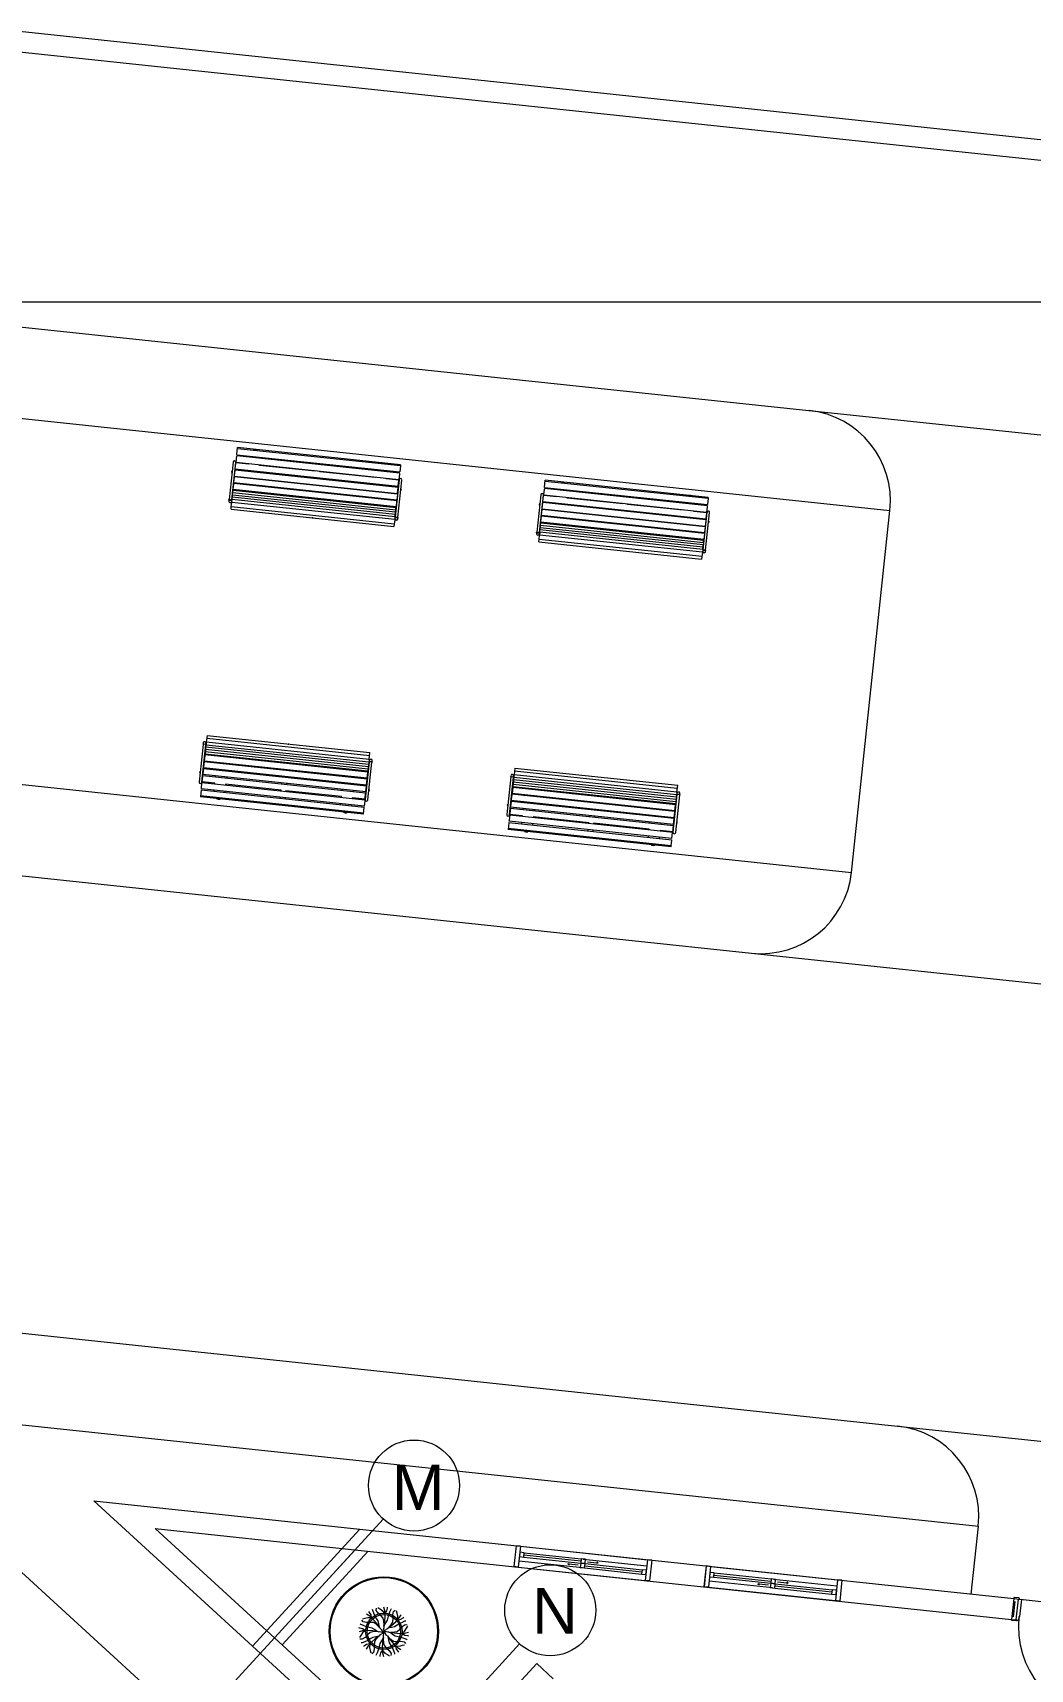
# Model space of a CAD drawing. Header units: metres. Extents: x 750 to 3116, y -341 to 1465.
# Drawn here: x 1654.55 to 1665.51, y 0.84 to 18.82 of the extents above; entities that cross this region are included whole.
import ezdxf

# ---------------------------------------------------------------- set-up
doc = ezdxf.new("R2010")
doc.units = ezdxf.units.M
doc.linetypes.add('HIDDEN', pattern=[0.375, 0.25, -0.125])
for name, color, linetype, lineweight in [('Centre Line', 7, 'Continuous', 13), ('Cycle road', 254, 'Continuous', 20), ('Door', 253, 'Continuous', 5), ('Footpath', 32, 'Continuous', 18), ('Furniture', 44, 'Continuous', 5), ('Glass', 254, 'Continuous', 0), ('grid', 252, 'Continuous', 5), ('Hidden line', 251, 'Continuous', 5), ('Levels', 252, 'Continuous', 5), ('street fur', 33, 'Continuous', 15), ('Wall ext', 20, 'Continuous', 18), ('WINDOW', 33, 'Continuous', 5)]:
    doc.layers.add(name, color=color, linetype=linetype, lineweight=lineweight)
doc.layers.add('Text', color=7, linetype='Continuous')
doc.styles.get("Standard").update_dxf_attribs({"font": 'arial.ttf'})

# ---------------------------------------------------------------- blocks, each defined once
blk = doc.blocks.new('office desk')
at = {"layer": 'Furniture'}
blk.add_line((11493550.936, 4446003.806), (11493551.181, 4446003.802), dxfattribs=at)
blk.add_lwpolyline([(11493550.936, 4446003.806), (11493550.931, 4446003.069), (11493553.981, 4446003.058)], dxfattribs=at)
blk = doc.blocks.new('Office Door')
at = {"layer": 'Door'}
for p, q in [((11493553.249, 4446004.256), (11493553.019, 4446004.256)), ((11493553.019, 4446004.256), (11493553.019, 4446004.227)), ((11493553.06, 4446004.227), (11493553.019, 4446004.227)), ((11493553.048, 4446004.285), (11493553.22, 4446004.285)), ((11493553.06, 4446004.227), (11493553.06, 4446004.216)), ((11493553.249, 4446004.256), (11493553.249, 4446004.216)), ((11493553.06, 4446004.216), (11493553.249, 4446004.216)), ((11493552.021, 4446003.174), (11493552.018, 4446003.191)), ((11493552.018, 4446003.191), (11493552.029, 4446003.191)), ((11493552.997, 4446003.174), (11493552.021, 4446003.174)), ((11493552.029, 4446003.191), (11493552.029, 4446003.224)), ((11493552.029, 4446003.224), (11493552.989, 4446003.224)), ((11493552.127, 4446003.224), (11493552.127, 4446003.174)), ((11493552.891, 4446003.224), (11493552.891, 4446003.174)), ((11493552.989, 4446003.224), (11493552.989, 4446003.191)), ((11493552.989, 4446003.191), (11493553, 4446003.191)), ((11493553, 4446003.191), (11493552.997, 4446003.174)), ((11493553.019, 4446003.182), (11493553.001, 4446003.182)), ((11493553.01, 4446003.191), (11493553.01, 4446003.173)), ((11493553.06, 4446003.189), (11493553.019, 4446003.189)), ((11493553.019, 4446003.16), (11493553.019, 4446003.189)), ((11493553.249, 4446003.16), (11493553.019, 4446003.16)), ((11493553.06, 4446003.189), (11493553.06, 4446003.201)), ((11493553.06, 4446003.201), (11493553.249, 4446003.201)), ((11493553.249, 4446003.16), (11493553.249, 4446003.201)), ((11493553.048, 4446003.131), (11493553.22, 4446003.131))]:
    blk.add_line(p, q, dxfattribs=at)
for points in [[(11493553.013, 4446004.305), (11493553.019, 4446004.305), (11493553.019, 4446004.242), (11493553.013, 4446004.242, -0.414214), (11493553.008, 4446004.248), (11493553.008, 4446004.3, -0.414214)], [(11493553.255, 4446004.305), (11493553.249, 4446004.305), (11493553.249, 4446004.242), (11493553.255, 4446004.242, 0.414214), (11493553.261, 4446004.248), (11493553.261, 4446004.3, 0.414214)], [(11493553.013, 4446003.105), (11493553.019, 4446003.105), (11493553.019, 4446003.175), (11493553.013, 4446003.175, 0.414214), (11493553.008, 4446003.169), (11493553.008, 4446003.111, 0.414214)], [(11493553.255, 4446003.105), (11493553.249, 4446003.105), (11493553.249, 4446003.175), (11493553.255, 4446003.175, -0.414214), (11493553.261, 4446003.169), (11493553.261, 4446003.111, -0.414214)]]:
    blk.add_lwpolyline(points, format="xyb", close=True, dxfattribs=at)
for radius in [0.00692, 0.00462]:
    blk.add_circle((11493553.01, 4446003.182), radius, dxfattribs=at)
at = {"layer": 'Door', "linetype": 'HIDDEN', "ltscale": 10}
blk.add_arc((11493553.062, 4446003.183), 1.044, 90.1312, 179.5493, dxfattribs=at)
blk = doc.blocks.new('Planter')
at = {"layer": 'Furniture', "color": 3}
for p, q in [((11493548.143, 4446005.297), (11493548.129, 4446005.315)), ((11493548.163, 4446005.336), (11493548.137, 4446005.329)), ((11493548.182, 4446005.291), (11493548.143, 4446005.297)), ((11493548.195, 4446005.345), (11493548.163, 4446005.336)), ((11493548.214, 4446005.361), (11493548.177, 4446005.382)), ((11493548.234, 4446005.344), (11493548.195, 4446005.345)), ((11493548.211, 4446005.403), (11493548.204, 4446005.412)), ((11493548.228, 4446005.379), (11493548.211, 4446005.403)), ((11493548.257, 4446005.325), (11493548.214, 4446005.361)), ((11493548.236, 4446005.345), (11493548.228, 4446005.379)), ((11493548.246, 4446005.425), (11493548.244, 4446005.436)), ((11493548.258, 4446005.396), (11493548.246, 4446005.425)), ((11493548.295, 4446005.283), (11493548.257, 4446005.325)), ((11493548.274, 4446005.365), (11493548.258, 4446005.396)), ((11493548.29, 4446005.339), (11493548.274, 4446005.365)), ((11493548.284, 4446005.428), (11493548.286, 4446005.451)), ((11493548.306, 4446005.397), (11493548.284, 4446005.428)), ((11493548.308, 4446005.312), (11493548.29, 4446005.339)), ((11493548.324, 4446005.442), (11493548.302, 4446005.455)), ((11493548.336, 4446005.372), (11493548.306, 4446005.397)), ((11493548.317, 4446005.28), (11493548.308, 4446005.312)), ((11493548.354, 4446005.426), (11493548.324, 4446005.442)), ((11493548.363, 4446005.343), (11493548.336, 4446005.372)), ((11493548.381, 4446005.397), (11493548.354, 4446005.426)), ((11493548.37, 4446005.313), (11493548.363, 4446005.343)), ((11493548.378, 4446005.424), (11493548.367, 4446005.465)), ((11493548.374, 4446005.27), (11493548.37, 4446005.313)), ((11493548.372, 4446005.255), (11493548.381, 4446005.311)), ((11493548.383, 4446005.367), (11493548.378, 4446005.424)), ((11493548.381, 4446005.311), (11493548.383, 4446005.367)), ((11493548.383, 4446005.397), (11493548.401, 4446005.426)), ((11493548.394, 4446005.293), (11493548.41, 4446005.322)), ((11493548.401, 4446005.426), (11493548.406, 4446005.455)), ((11493548.406, 4446005.455), (11493548.408, 4446005.467)), ((11493548.41, 4446005.322), (11493548.417, 4446005.354)), ((11493548.417, 4446005.354), (11493548.424, 4446005.383)), ((11493548.424, 4446005.383), (11493548.435, 4446005.417)), ((11493548.435, 4446005.417), (11493548.446, 4446005.446)), ((11493548.446, 4446005.446), (11493548.453, 4446005.455)), ((11493548.455, 4446005.28), (11493548.471, 4446005.305)), ((11493548.461, 4446005.27), (11493548.503, 4446005.309)), ((11493548.469, 4446005.384), (11493548.475, 4446005.422)), ((11493548.472, 4446005.345), (11493548.469, 4446005.384)), ((11493548.471, 4446005.305), (11493548.472, 4446005.345)), ((11493548.475, 4446005.422), (11493548.493, 4446005.436)), ((11493548.503, 4446005.309), (11493548.539, 4446005.352)), ((11493548.514, 4446005.403), (11493548.507, 4446005.428)), ((11493548.523, 4446005.371), (11493548.514, 4446005.403)), ((11493548.522, 4446005.331), (11493548.523, 4446005.371)), ((11493548.523, 4446005.329), (11493548.557, 4446005.337)), ((11493548.539, 4446005.352), (11493548.56, 4446005.388)), ((11493548.543, 4446005.291), (11493548.575, 4446005.307)), ((11493548.557, 4446005.337), (11493548.581, 4446005.355)), ((11493548.575, 4446005.307), (11493548.603, 4446005.32)), ((11493548.581, 4446005.355), (11493548.59, 4446005.361)), ((11493548.603, 4446005.32), (11493548.614, 4446005.321)), ((11493548.11, 4446005.227), (11493548.099, 4446005.23)), ((11493548.141, 4446005.2), (11493548.101, 4446005.189)), ((11493548.119, 4446005.268), (11493548.11, 4446005.275)), ((11493548.139, 4446005.223), (11493548.11, 4446005.227)), ((11493548.123, 4446005.146), (11493548.11, 4446005.124)), ((11493548.148, 4446005.257), (11493548.119, 4446005.268)), ((11493548.139, 4446005.176), (11493548.123, 4446005.146)), ((11493548.169, 4446005.128), (11493548.137, 4446005.106)), ((11493548.169, 4446005.205), (11493548.139, 4446005.223)), ((11493548.169, 4446005.203), (11493548.139, 4446005.176)), ((11493548.198, 4446005.205), (11493548.141, 4446005.2)), ((11493548.182, 4446005.246), (11493548.148, 4446005.257)), ((11493548.194, 4446005.158), (11493548.169, 4446005.128)), ((11493548.22, 4446005.294), (11493548.182, 4446005.291)), ((11493548.212, 4446005.239), (11493548.182, 4446005.246)), ((11493548.223, 4446005.185), (11493548.194, 4446005.158)), ((11493548.254, 4446005.203), (11493548.198, 4446005.205)), ((11493548.243, 4446005.232), (11493548.212, 4446005.239)), ((11493548.26, 4446005.293), (11493548.22, 4446005.294)), ((11493548.252, 4446005.191), (11493548.223, 4446005.185)), ((11493548.254, 4446005.13), (11493548.226, 4446005.112)), ((11493548.282, 4446005.117), (11493548.241, 4446005.079)), ((11493548.272, 4446005.216), (11493548.243, 4446005.232)), ((11493548.295, 4446005.196), (11493548.252, 4446005.191)), ((11493548.311, 4446005.194), (11493548.254, 4446005.203)), ((11493548.286, 4446005.139), (11493548.254, 4446005.13)), ((11493548.286, 4446005.277), (11493548.26, 4446005.293)), ((11493548.302, 4446005.196), (11493548.272, 4446005.216)), ((11493548.329, 4446005.151), (11493548.282, 4446005.117)), ((11493548.319, 4446005.249), (11493548.286, 4446005.277)), ((11493548.321, 4446005.146), (11493548.286, 4446005.139)), ((11493548.316, 4446005.141), (11493548.289, 4446005.108)), ((11493548.329, 4446005.237), (11493548.295, 4446005.283)), ((11493548.311, 4446005.194), (11493548.327, 4446005.196)), ((11493548.324, 4446005.245), (11493548.317, 4446005.28)), ((11493548.327, 4446005.196), (11493548.354, 4446005.189)), ((11493548.329, 4446005.237), (11493548.341, 4446005.227)), ((11493548.329, 4446005.151), (11493548.338, 4446005.163)), ((11493548.338, 4446005.163), (11493548.362, 4446005.178)), ((11493548.341, 4446005.227), (11493548.356, 4446005.203)), ((11493548.37, 4446005.124), (11493548.349, 4446005.094)), ((11493548.354, 4446005.189), (11493548.372, 4446005.194)), ((11493548.356, 4446005.203), (11493548.372, 4446005.194)), ((11493548.362, 4446005.178), (11493548.372, 4446005.194)), ((11493548.372, 4446005.133), (11493548.363, 4446005.076)), ((11493548.374, 4446005.239), (11493548.367, 4446005.212)), ((11493548.367, 4446005.212), (11493548.372, 4446005.194)), ((11493548.37, 4446005.149), (11493548.376, 4446005.176)), ((11493548.372, 4446005.133), (11493548.37, 4446005.149)), ((11493548.37, 4446005.117), (11493548.374, 4446005.074)), ((11493548.372, 4446005.255), (11493548.374, 4446005.239)), ((11493548.381, 4446005.21), (11493548.372, 4446005.194)), ((11493548.39, 4446005.198), (11493548.372, 4446005.194)), ((11493548.376, 4446005.176), (11493548.372, 4446005.194)), ((11493548.388, 4446005.184), (11493548.372, 4446005.194)), ((11493548.374, 4446005.264), (11493548.394, 4446005.293)), ((11493548.405, 4446005.224), (11493548.381, 4446005.21)), ((11493548.402, 4446005.16), (11493548.388, 4446005.184)), ((11493548.417, 4446005.191), (11493548.39, 4446005.198)), ((11493548.415, 4446005.151), (11493548.402, 4446005.16)), ((11493548.415, 4446005.237), (11493548.405, 4446005.224)), ((11493548.415, 4446005.237), (11493548.461, 4446005.27)), ((11493548.415, 4446005.151), (11493548.448, 4446005.104)), ((11493548.433, 4446005.194), (11493548.417, 4446005.191)), ((11493548.42, 4446005.143), (11493548.426, 4446005.107)), ((11493548.423, 4446005.242), (11493548.458, 4446005.248)), ((11493548.424, 4446005.138), (11493548.458, 4446005.111)), ((11493548.427, 4446005.246), (11493548.455, 4446005.28)), ((11493548.433, 4446005.194), (11493548.489, 4446005.185)), ((11493548.442, 4446005.191), (11493548.471, 4446005.171)), ((11493548.448, 4446005.191), (11493548.491, 4446005.196)), ((11493548.458, 4446005.248), (11493548.49, 4446005.258)), ((11493548.471, 4446005.171), (11493548.5, 4446005.155)), ((11493548.489, 4446005.185), (11493548.546, 4446005.182)), ((11493548.49, 4446005.258), (11493548.517, 4446005.275)), ((11493548.491, 4446005.196), (11493548.521, 4446005.203)), ((11493548.5, 4446005.155), (11493548.532, 4446005.148)), ((11493548.517, 4446005.275), (11493548.543, 4446005.291)), ((11493548.521, 4446005.203), (11493548.55, 4446005.23)), ((11493548.532, 4446005.148), (11493548.561, 4446005.142)), ((11493548.546, 4446005.182), (11493548.602, 4446005.187)), ((11493548.55, 4446005.23), (11493548.575, 4446005.259)), ((11493548.561, 4446005.142), (11493548.595, 4446005.13)), ((11493548.575, 4446005.259), (11493548.607, 4446005.282)), ((11493548.575, 4446005.185), (11493548.604, 4446005.212)), ((11493548.575, 4446005.182), (11493548.604, 4446005.164)), ((11493548.595, 4446005.13), (11493548.625, 4446005.119)), ((11493548.602, 4446005.187), (11493548.643, 4446005.198)), ((11493548.604, 4446005.212), (11493548.62, 4446005.241)), ((11493548.604, 4446005.164), (11493548.634, 4446005.16)), ((11493548.607, 4446005.282), (11493548.629, 4446005.279)), ((11493548.62, 4446005.241), (11493548.634, 4446005.264)), ((11493548.625, 4446005.119), (11493548.634, 4446005.112)), ((11493548.634, 4446005.16), (11493548.645, 4446005.158)), ((11493548.137, 4446005.106), (11493548.114, 4446005.108)), ((11493548.14, 4446005.068), (11493548.129, 4446005.066)), ((11493548.169, 4446005.08), (11493548.14, 4446005.068)), ((11493548.163, 4446005.032), (11493548.153, 4446005.026)), ((11493548.187, 4446005.05), (11493548.163, 4446005.032)), ((11493548.201, 4446005.096), (11493548.169, 4446005.08)), ((11493548.204, 4446005.036), (11493548.183, 4446004.999)), ((11493548.22, 4446005.058), (11493548.187, 4446005.05)), ((11493548.226, 4446005.112), (11493548.201, 4446005.096)), ((11493548.241, 4446005.079), (11493548.204, 4446005.036)), ((11493548.222, 4446005.056), (11493548.22, 4446005.017)), ((11493548.22, 4446005.017), (11493548.23, 4446004.985)), ((11493548.23, 4446004.985), (11493548.236, 4446004.959)), ((11493548.268, 4446004.965), (11493548.25, 4446004.951)), ((11493548.274, 4446005.004), (11493548.268, 4446004.965)), ((11493548.273, 4446005.082), (11493548.271, 4446005.042)), ((11493548.271, 4446005.042), (11493548.274, 4446005.004)), ((11493548.289, 4446005.108), (11493548.273, 4446005.082)), ((11493548.297, 4446004.941), (11493548.291, 4446004.932)), ((11493548.309, 4446004.97), (11493548.297, 4446004.941)), ((11493548.32, 4446005.004), (11493548.309, 4446004.97)), ((11493548.327, 4446005.033), (11493548.32, 4446005.004)), ((11493548.333, 4446005.065), (11493548.327, 4446005.033)), ((11493548.349, 4446005.094), (11493548.333, 4446005.065)), ((11493548.342, 4446004.961), (11493548.338, 4446004.932)), ((11493548.36, 4446004.99), (11493548.342, 4446004.961)), ((11493548.363, 4446005.076), (11493548.36, 4446005.02)), ((11493548.36, 4446005.02), (11493548.365, 4446004.963)), ((11493548.363, 4446004.99), (11493548.39, 4446004.961)), ((11493548.365, 4446004.963), (11493548.376, 4446004.923)), ((11493548.374, 4446005.074), (11493548.381, 4446005.045)), ((11493548.381, 4446005.045), (11493548.408, 4446005.015)), ((11493548.39, 4446004.961), (11493548.419, 4446004.945)), ((11493548.408, 4446005.015), (11493548.437, 4446004.99)), ((11493548.419, 4446004.945), (11493548.442, 4446004.932)), ((11493548.426, 4446005.107), (11493548.436, 4446005.075)), ((11493548.436, 4446005.075), (11493548.453, 4446005.048)), ((11493548.437, 4446004.99), (11493548.46, 4446004.959)), ((11493548.448, 4446005.104), (11493548.487, 4446005.063)), ((11493548.453, 4446005.048), (11493548.469, 4446005.023)), ((11493548.458, 4446005.111), (11493548.483, 4446005.095)), ((11493548.46, 4446004.959), (11493548.458, 4446004.936)), ((11493548.469, 4446005.023), (11493548.485, 4446004.991)), ((11493548.483, 4446005.095), (11493548.523, 4446005.093)), ((11493548.485, 4446004.991), (11493548.498, 4446004.962)), ((11493548.487, 4446005.063), (11493548.53, 4446005.026)), ((11493548.498, 4446004.962), (11493548.499, 4446004.951)), ((11493548.507, 4446005.042), (11493548.515, 4446005.009)), ((11493548.509, 4446005.044), (11493548.549, 4446005.042)), ((11493548.515, 4446005.009), (11493548.533, 4446004.985)), ((11493548.523, 4446005.093), (11493548.562, 4446005.096)), ((11493548.53, 4446005.026), (11493548.567, 4446005.005)), ((11493548.533, 4446004.985), (11493548.539, 4446004.975)), ((11493548.549, 4446005.042), (11493548.581, 4446005.052)), ((11493548.562, 4446005.096), (11493548.6, 4446005.09)), ((11493548.581, 4446005.052), (11493548.606, 4446005.058)), ((11493548.6, 4446005.09), (11493548.614, 4446005.072)), ((11493548.338, 4446004.932), (11493548.336, 4446004.921))]:
    blk.add_line(p, q, dxfattribs=at)
at = {"layer": 'Furniture'}
for radius in [0.6, 0.59, 0.2, 0.184]:
    blk.add_circle((11493548.374, 4446005.2), radius, dxfattribs=at)
blk = doc.blocks.new('WINODO1')
at = {"layer": 'WINDOW', "linetype": 'Continuous'}
for p, q in [((2471212540, 936769700), (2471212491, 936769700)), ((2471212491, 936769700), (2471212491, 936769470)), ((2471212540, 936769700), (2471212540, 936769470)), ((2471213991, 936769700), (2471213943, 936769700)), ((2471213943, 936769700), (2471213943, 936769470)), ((2471213991, 936769700), (2471213991, 936769470)), ((2471212540, 936769470), (2471212491, 936769470)), ((2471213991, 936769470), (2471213943, 936769470))]:
    blk.add_line(p, q, dxfattribs=at)
at = {"layer": 'WINDOW'}
for p, q in [((2471212540, 936769700), (2471213943, 936769700)), ((2471213241, 936769537), (2471212540, 936769537)), ((2471212588, 936769633), (2471213217, 936769633)), ((2471212588, 936769585), (2471213217, 936769585)), ((2471213193, 936769561), (2471213089, 936769561)), ((2471213241, 936769633), (2471213943, 936769633)), ((2471213266, 936769585), (2471213895, 936769585)), ((2471213266, 936769537), (2471213895, 936769537)), ((2471213290, 936769609), (2471213394, 936769609)), ((2471212540, 936769470), (2471213943, 936769470))]:
    blk.add_line(p, q, dxfattribs=at)
at = {"layer": 'WINDOW', "color": 4}
blk.add_line((2471212588, 936769609), (2471213217, 936769609), dxfattribs=at)
at = {"layer": 'WINDOW', "color": 4, "true_color": 0x1fffff}
blk.add_line((2471213266, 936769561), (2471213895, 936769561), dxfattribs=at)
at = {"layer": 'WINDOW'}
for points in [[(2471212540, 936769585), (2471212588, 936769585), (2471212588, 936769633), (2471212540, 936769633)], [(2471213076, 936769561), (2471213089, 936769568), (2471213089, 936769554)], [(2471213217, 936769585), (2471213266, 936769585), (2471213266, 936769633), (2471213217, 936769633)], [(2471213217, 936769537), (2471213266, 936769537), (2471213266, 936769585), (2471213217, 936769585)], [(2471213406, 936769609), (2471213394, 936769616), (2471213394, 936769602)], [(2471213895, 936769537), (2471213943, 936769537), (2471213943, 936769585), (2471213895, 936769585)]]:
    blk.add_lwpolyline(points, close=True, dxfattribs=at)

msp = doc.modelspace()

# ---------------------------------------------------------------- linework, layer by layer
at = {"layer": 'Centre Line', "color": 30, "true_color": 0xf26722}
for p, q in [((1664.403, -7.237), (1648.054, 7.737)), ((1658.399, 2.486), (1634.579, -23.519)), ((1659.896, 1.115), (1636.076, -24.89))]:
    msp.add_line(p, q, dxfattribs=at)
for centre in [(1658.737, 2.855), (1660.234, 1.484)]:
    msp.add_circle(centre, 0.5, dxfattribs=at)
at = {"layer": 'Cycle road', "color": 252, "true_color": 0x939598}
for p, q in [((1625.313, 21.928), (1679.299, 16.2)), ((1663.543, 9.595), (1663.965, 13.573)), ((1664.858, 1.662), (1664.937, 2.408))]:
    msp.add_line(p, q, dxfattribs=at)
at = {"layer": 'Cycle road', "color": 252, "lineweight": 20, "true_color": 0x939598}
msp.add_line((1679.285, 15.97), (1625.289, 21.699), dxfattribs=at)
at = {"layer": 'Cycle road', "color": 252, "lineweight": 18, "true_color": 0x939598}
for p, q in [((1635.435, 17.606), (1663.076, 14.673)), ((1634.802, 11.639), (1662.443, 8.706)), ((1641.138, 5.939), (1664.048, 3.508))]:
    msp.add_line(p, q, dxfattribs=at)
at = {"layer": 'Cycle road', "color": 252, "true_color": 0x939598}
for centre, start, end in [((1662.971, 13.678), 353.9431, 83.9431), ((1662.549, 9.701), 263.9431, 353.9431), ((1663.942, 2.514), 353.9431, 83.9431)]:
    msp.add_arc(centre, 1, start, end, dxfattribs=at)
at = {"layer": 'Footpath', "color": 252, "true_color": 0x939598}
for p, q in [((1634.335, 16.717), (1663.965, 13.573)), ((1633.913, 12.739), (1663.543, 9.595)), ((1640.038, 5.05), (1664.937, 2.408))]:
    msp.add_line(p, q, dxfattribs=at)
at = {"layer": 'Glass', "color": 252, "true_color": 0x939598}
msp.add_line((1657.203, 1.181), (1658.09, 2.149), dxfattribs=at)
at = {"layer": 'grid', "color": 252}
msp.add_lwpolyline([(1493.528, 15.867), (1743.528, 15.867)], dxfattribs=at)
at = {"layer": 'Hidden line', "color": 252, "true_color": 0x939598}
for p, q in [((1663.076, 14.673), (1667.054, 14.251)), ((1662.443, 8.706), (1666.421, 8.284)), ((1664.048, 3.508), (1668.224, 3.065)), ((1655.221, 2.685), (1658.141, 2.375)), ((1655.221, 2.685), (1656.963, 1.089)), ((1655.892, 2.382), (1657.948, 2.164)), ((1655.892, 2.382), (1657.119, 1.259))]:
    msp.add_line(p, q, dxfattribs=at)
at = {"layer": 'Levels', "color": 252, "true_color": 0x939598}
msp.add_line((1665.325, 1.613), (1666.518, 1.486), dxfattribs=at)
at = {"layer": 'street fur', "color": 252, "true_color": 0x939598}
for p, q in [((1656.791, 14.19), (1656.799, 14.264)), ((1658.587, 14.062), (1656.798, 14.252)), ((1658.589, 14.074), (1656.799, 14.264)), ((1656.749, 14.105), (1656.705, 13.692)), ((1656.735, 13.689), (1656.779, 14.102)), ((1656.774, 14.03), (1656.78, 14.088)), ((1656.78, 14.088), (1656.781, 14.097)), ((1656.92, 14.082), (1656.781, 14.097)), ((1656.782, 14.103), (1656.789, 14.173)), ((1656.782, 14.103), (1658.572, 13.913)), ((1658.579, 13.983), (1656.789, 14.173)), ((1656.79, 14.186), (1656.791, 14.19)), ((1656.79, 14.186), (1658.58, 13.996)), ((1656.921, 14.089), (1656.92, 14.082)), ((1656.93, 14.171), (1656.928, 14.158)), ((1657.04, 14.069), (1657.04, 14.076)), ((1657.651, 14.004), (1657.04, 14.069)), ((1657.048, 14.146), (1657.049, 14.158)), ((1657.661, 14.093), (1657.659, 14.081)), ((1657.709, 14.076), (1657.71, 14.088)), ((1658.587, 14.062), (1658.58, 13.996)), ((1658.589, 14.074), (1658.587, 14.062)), ((1656.751, 13.81), (1656.756, 13.864)), ((1656.756, 13.864), (1656.757, 13.868)), ((1658.547, 13.678), (1656.757, 13.868)), ((1656.758, 13.884), (1656.764, 13.938)), ((1656.758, 13.878), (1656.758, 13.884)), ((1656.758, 13.878), (1656.758, 13.876)), ((1658.548, 13.686), (1656.758, 13.876)), ((1656.764, 13.938), (1656.765, 13.943)), ((1658.555, 13.753), (1656.765, 13.943)), ((1656.766, 13.955), (1656.772, 14.015)), ((1656.769, 13.98), (1656.766, 13.98)), ((1656.766, 13.95), (1656.766, 13.955)), ((1656.766, 13.95), (1658.555, 13.76)), ((1656.769, 14.015), (1656.772, 14.014)), ((1656.773, 14.017), (1656.772, 14.015)), ((1658.563, 13.827), (1656.773, 14.017)), ((1656.774, 14.03), (1658.564, 13.84)), ((1656.897, 13.862), (1656.896, 13.854)), ((1656.905, 13.936), (1656.904, 13.928)), ((1656.913, 14.015), (1656.912, 14.003)), ((1657.023, 13.915), (1657.024, 13.923)), ((1657.031, 13.99), (1657.032, 14.002)), ((1657.636, 13.858), (1657.635, 13.85)), ((1657.644, 13.937), (1657.643, 13.925)), ((1657.652, 14.011), (1657.651, 14.004)), ((1657.685, 13.845), (1657.685, 13.853)), ((1657.692, 13.92), (1657.694, 13.932)), ((1657.701, 13.999), (1657.702, 14.006)), ((1658.312, 13.934), (1657.701, 13.999)), ((1658.305, 13.867), (1658.304, 13.855)), ((1658.313, 13.941), (1658.312, 13.934)), ((1658.322, 14.023), (1658.321, 14.011)), ((1658.423, 13.842), (1658.425, 13.854)), ((1658.432, 13.921), (1658.432, 13.928)), ((1658.571, 13.907), (1658.432, 13.921)), ((1658.44, 13.998), (1658.441, 14.01)), ((1658.575, 13.911), (1658.531, 13.499)), ((1658.561, 13.496), (1658.604, 13.908)), ((1658.564, 13.844), (1658.571, 13.904)), ((1658.571, 13.907), (1658.571, 13.904)), ((1658.578, 13.976), (1658.572, 13.913)), ((1658.579, 13.983), (1658.578, 13.976)), ((1660.171, 13.827), (1660.179, 13.905)), ((1661.968, 13.703), (1660.178, 13.893)), ((1661.969, 13.715), (1660.179, 13.905)), ((1656.702, 13.686), (1656.703, 13.692)), ((1656.702, 13.686), (1656.719, 13.685)), ((1656.72, 13.691), (1656.703, 13.692)), ((1656.719, 13.685), (1656.737, 13.683)), ((1656.72, 13.691), (1656.738, 13.689)), ((1656.735, 13.667), (1656.738, 13.693)), ((1656.738, 13.693), (1656.744, 13.743)), ((1658.528, 13.503), (1656.738, 13.693)), ((1658.531, 13.528), (1656.741, 13.718)), ((1656.744, 13.75), (1656.746, 13.767)), ((1656.744, 13.743), (1656.744, 13.75)), ((1658.533, 13.553), (1656.744, 13.743)), ((1656.746, 13.767), (1656.747, 13.774)), ((1658.536, 13.577), (1656.746, 13.767)), ((1656.747, 13.774), (1656.749, 13.792)), ((1658.539, 13.602), (1656.749, 13.792)), ((1656.75, 13.804), (1656.751, 13.81)), ((1656.75, 13.804), (1656.75, 13.802)), ((1658.54, 13.612), (1656.75, 13.802)), ((1656.888, 13.777), (1656.889, 13.787)), ((1657.008, 13.774), (1657.007, 13.764)), ((1657.015, 13.841), (1657.016, 13.849)), ((1657.628, 13.784), (1657.627, 13.776)), ((1657.677, 13.771), (1657.677, 13.779)), ((1658.289, 13.714), (1658.288, 13.706)), ((1658.297, 13.788), (1658.296, 13.78)), ((1658.408, 13.693), (1658.408, 13.701)), ((1658.415, 13.768), (1658.416, 13.775)), ((1658.546, 13.674), (1658.54, 13.612)), ((1658.547, 13.678), (1658.546, 13.674)), ((1658.554, 13.748), (1658.548, 13.688)), ((1658.548, 13.688), (1658.548, 13.686)), ((1658.555, 13.753), (1658.554, 13.748)), ((1658.556, 13.765), (1658.555, 13.76)), ((1658.556, 13.765), (1658.563, 13.827)), ((1658.562, 13.79), (1658.559, 13.79)), ((1658.562, 13.825), (1658.565, 13.824)), ((1658.564, 13.844), (1658.564, 13.84)), ((1660.129, 13.746), (1660.085, 13.333)), ((1660.115, 13.33), (1660.159, 13.743)), ((1660.154, 13.671), (1660.161, 13.729)), ((1660.161, 13.729), (1660.162, 13.738)), ((1660.162, 13.745), (1660.169, 13.808)), ((1660.162, 13.745), (1661.952, 13.555)), ((1660.301, 13.723), (1660.162, 13.738)), ((1660.17, 13.815), (1660.169, 13.808)), ((1661.96, 13.625), (1660.17, 13.815)), ((1660.171, 13.827), (1661.961, 13.637)), ((1660.301, 13.73), (1660.301, 13.723)), ((1660.31, 13.812), (1660.309, 13.8)), ((1660.42, 13.71), (1660.421, 13.717)), ((1661.032, 13.646), (1660.42, 13.71)), ((1660.428, 13.787), (1660.43, 13.8)), ((1661.041, 13.735), (1661.04, 13.722)), ((1661.089, 13.717), (1661.091, 13.729)), ((1661.968, 13.703), (1661.961, 13.642)), ((1661.969, 13.715), (1661.968, 13.703)), ((1656.718, 13.661), (1656.716, 13.661)), ((1656.727, 13.587), (1656.73, 13.617)), ((1656.727, 13.587), (1658.517, 13.397)), ((1656.73, 13.617), (1656.735, 13.661)), ((1656.73, 13.617), (1658.52, 13.427)), ((1656.735, 13.667), (1656.735, 13.662)), ((1658.525, 13.472), (1656.735, 13.662)), ((1656.735, 13.661), (1656.735, 13.662)), ((1658.28, 13.629), (1658.281, 13.639)), ((1658.4, 13.627), (1658.399, 13.616)), ((1658.528, 13.503), (1658.525, 13.477)), ((1658.562, 13.489), (1658.527, 13.493)), ((1658.529, 13.51), (1658.528, 13.503)), ((1658.563, 13.495), (1658.528, 13.499)), ((1658.529, 13.51), (1658.533, 13.553)), ((1658.534, 13.56), (1658.533, 13.553)), ((1658.534, 13.56), (1658.536, 13.577)), ((1658.537, 13.584), (1658.536, 13.577)), ((1658.537, 13.584), (1658.539, 13.602)), ((1658.562, 13.489), (1658.563, 13.495)), ((1660.131, 13.451), (1660.137, 13.51)), ((1661.927, 13.32), (1660.137, 13.51)), ((1660.138, 13.52), (1660.145, 13.579)), ((1660.138, 13.52), (1660.138, 13.518)), ((1661.928, 13.328), (1660.138, 13.518)), ((1661.935, 13.394), (1660.145, 13.584)), ((1660.145, 13.579), (1660.145, 13.584)), ((1660.146, 13.596), (1660.153, 13.656)), ((1660.149, 13.621), (1660.146, 13.621)), ((1660.146, 13.592), (1660.146, 13.596)), ((1660.146, 13.592), (1661.936, 13.402)), ((1660.15, 13.656), (1660.153, 13.656)), ((1660.153, 13.659), (1660.153, 13.656)), ((1661.943, 13.469), (1660.153, 13.659)), ((1660.154, 13.671), (1661.944, 13.481)), ((1660.277, 13.503), (1660.277, 13.495)), ((1660.285, 13.577), (1660.284, 13.569)), ((1660.294, 13.656), (1660.292, 13.644)), ((1660.404, 13.557), (1660.405, 13.564)), ((1660.412, 13.631), (1660.413, 13.643)), ((1661.016, 13.499), (1661.015, 13.492)), ((1661.025, 13.579), (1661.023, 13.566)), ((1661.032, 13.652), (1661.032, 13.645)), ((1661.065, 13.486), (1661.066, 13.494)), ((1661.073, 13.561), (1661.074, 13.573)), ((1661.081, 13.64), (1661.082, 13.647)), ((1661.693, 13.575), (1661.081, 13.64)), ((1661.686, 13.508), (1661.685, 13.496)), ((1661.694, 13.582), (1661.693, 13.575)), ((1661.702, 13.664), (1661.701, 13.652)), ((1661.804, 13.483), (1661.805, 13.496)), ((1661.812, 13.562), (1661.813, 13.569)), ((1661.951, 13.548), (1661.812, 13.563)), ((1661.82, 13.639), (1661.822, 13.652)), ((1661.955, 13.553), (1661.911, 13.14)), ((1661.941, 13.137), (1661.985, 13.55)), ((1661.951, 13.545), (1661.944, 13.481)), ((1661.951, 13.548), (1661.951, 13.545)), ((1661.958, 13.611), (1661.952, 13.555)), ((1661.959, 13.618), (1661.958, 13.611)), ((1661.96, 13.625), (1661.959, 13.618)), ((1661.961, 13.642), (1661.961, 13.637)), ((1658.525, 13.471), (1658.517, 13.397)), ((1658.525, 13.477), (1658.525, 13.471)), ((1658.543, 13.467), (1658.542, 13.467)), ((1660.1, 13.332), (1660.083, 13.334)), ((1660.083, 13.328), (1660.083, 13.334)), ((1660.083, 13.328), (1660.1, 13.326)), ((1660.1, 13.332), (1660.118, 13.33)), ((1660.1, 13.326), (1660.118, 13.324)), ((1660.119, 13.334), (1660.115, 13.303)), ((1660.119, 13.342), (1660.121, 13.359)), ((1660.119, 13.334), (1660.119, 13.342)), ((1661.909, 13.144), (1660.119, 13.334)), ((1660.121, 13.359), (1660.122, 13.367)), ((1661.911, 13.169), (1660.121, 13.359)), ((1660.122, 13.367), (1660.124, 13.384)), ((1660.124, 13.384), (1660.125, 13.391)), ((1661.914, 13.194), (1660.124, 13.384)), ((1660.125, 13.391), (1660.127, 13.408)), ((1660.127, 13.415), (1660.129, 13.433)), ((1660.127, 13.408), (1660.127, 13.415)), ((1661.917, 13.218), (1660.127, 13.408)), ((1661.919, 13.243), (1660.129, 13.433)), ((1660.13, 13.445), (1660.131, 13.451)), ((1660.13, 13.445), (1660.13, 13.443)), ((1661.92, 13.253), (1660.13, 13.443)), ((1660.268, 13.418), (1660.269, 13.428)), ((1660.389, 13.416), (1660.388, 13.405)), ((1660.396, 13.482), (1660.397, 13.49)), ((1661.008, 13.425), (1661.007, 13.417)), ((1661.057, 13.412), (1661.058, 13.42)), ((1661.67, 13.355), (1661.669, 13.347)), ((1661.677, 13.429), (1661.677, 13.422)), ((1661.788, 13.334), (1661.789, 13.342)), ((1661.796, 13.409), (1661.797, 13.416)), ((1661.927, 13.315), (1661.92, 13.253)), ((1661.927, 13.32), (1661.927, 13.315)), ((1661.935, 13.394), (1661.928, 13.33)), ((1661.928, 13.33), (1661.928, 13.328)), ((1661.942, 13.46), (1661.936, 13.402)), ((1661.942, 13.431), (1661.939, 13.431)), ((1661.943, 13.466), (1661.942, 13.46)), ((1661.943, 13.469), (1661.943, 13.466)), ((1661.943, 13.466), (1661.946, 13.466)), ((1660.098, 13.302), (1660.096, 13.302)), ((1660.107, 13.228), (1660.111, 13.259)), ((1660.107, 13.228), (1661.897, 13.038)), ((1660.111, 13.259), (1660.115, 13.303)), ((1660.111, 13.259), (1661.901, 13.069)), ((1661.905, 13.113), (1660.115, 13.303)), ((1660.115, 13.303), (1660.115, 13.303)), ((1661.661, 13.27), (1661.662, 13.281)), ((1661.781, 13.268), (1661.78, 13.258)), ((1661.909, 13.144), (1661.905, 13.113)), ((1661.943, 13.137), (1661.908, 13.14)), ((1661.942, 13.131), (1661.908, 13.134)), ((1661.909, 13.152), (1661.912, 13.177)), ((1661.909, 13.152), (1661.909, 13.144)), ((1661.912, 13.177), (1661.914, 13.194)), ((1661.917, 13.218), (1661.914, 13.194)), ((1661.917, 13.226), (1661.919, 13.243)), ((1661.917, 13.226), (1661.917, 13.218)), ((1661.942, 13.131), (1661.943, 13.137)), ((1661.905, 13.113), (1661.897, 13.038)), ((1661.905, 13.113), (1661.905, 13.113)), ((1661.924, 13.109), (1661.922, 13.109)), ((1656.42, 11.002), (1656.376, 10.59)), ((1656.406, 10.587), (1656.449, 10.999)), ((1656.418, 11.009), (1656.453, 11.005)), ((1656.418, 11.009), (1656.418, 11.003)), ((1656.452, 10.999), (1656.418, 11.003)), ((1656.438, 11.031), (1656.437, 11.031)), ((1656.455, 11.026), (1656.449, 10.97)), ((1658.242, 10.805), (1656.452, 10.994)), ((1656.463, 11.101), (1656.455, 11.026)), ((1658.245, 10.836), (1656.455, 11.026)), ((1656.455, 11.026), (1656.455, 11.026)), ((1656.46, 11.07), (1658.25, 10.88)), ((1656.463, 11.101), (1658.253, 10.911)), ((1656.432, 10.809), (1656.426, 10.75)), ((1656.432, 10.809), (1656.432, 10.811)), ((1658.222, 10.621), (1656.432, 10.811)), ((1656.44, 10.878), (1656.433, 10.819)), ((1658.223, 10.629), (1656.433, 10.819)), ((1656.44, 10.884), (1656.44, 10.886)), ((1658.23, 10.696), (1656.44, 10.886)), ((1656.44, 10.884), (1656.44, 10.878)), ((1656.446, 10.938), (1656.441, 10.896)), ((1658.231, 10.706), (1656.441, 10.896)), ((1658.234, 10.731), (1656.444, 10.921)), ((1656.447, 10.944), (1656.446, 10.938)), ((1656.448, 10.962), (1656.447, 10.944)), ((1658.237, 10.755), (1656.447, 10.944)), ((1656.449, 10.97), (1656.448, 10.962)), ((1658.239, 10.78), (1656.449, 10.97)), ((1656.572, 10.797), (1656.573, 10.804)), ((1656.581, 10.881), (1656.58, 10.871)), ((1656.699, 10.858), (1656.7, 10.869)), ((1658.245, 10.808), (1658.201, 10.396)), ((1658.245, 10.831), (1658.231, 10.706)), ((1658.231, 10.392), (1658.275, 10.805)), ((1658.277, 10.805), (1658.242, 10.809)), ((1658.278, 10.811), (1658.243, 10.815)), ((1658.245, 10.836), (1658.253, 10.911)), ((1658.245, 10.836), (1658.245, 10.836)), ((1658.245, 10.831), (1658.245, 10.836)), ((1658.264, 10.837), (1658.263, 10.837)), ((1658.278, 10.811), (1658.277, 10.805)), ((1656.409, 10.591), (1656.416, 10.653)), ((1656.415, 10.674), (1656.418, 10.673)), ((1656.416, 10.658), (1658.206, 10.468)), ((1656.416, 10.658), (1656.416, 10.653)), ((1656.417, 10.67), (1656.418, 10.673)), ((1658.207, 10.48), (1656.417, 10.67)), ((1656.425, 10.737), (1656.418, 10.679)), ((1656.421, 10.708), (1656.418, 10.708)), ((1656.418, 10.679), (1656.418, 10.673)), ((1656.426, 10.75), (1656.425, 10.745)), ((1658.215, 10.555), (1656.425, 10.745)), ((1656.425, 10.737), (1658.215, 10.547)), ((1656.555, 10.643), (1656.557, 10.655)), ((1656.564, 10.722), (1656.565, 10.73)), ((1656.676, 10.643), (1656.675, 10.631)), ((1656.684, 10.717), (1656.683, 10.71)), ((1656.692, 10.792), (1656.691, 10.784)), ((1657.295, 10.645), (1657.296, 10.652)), ((1657.303, 10.719), (1657.303, 10.727)), ((1657.345, 10.647), (1657.344, 10.64)), ((1657.353, 10.722), (1657.352, 10.714)), ((1657.964, 10.649), (1657.965, 10.657)), ((1657.973, 10.734), (1657.972, 10.723)), ((1658.084, 10.644), (1658.083, 10.636)), ((1658.091, 10.711), (1658.092, 10.721)), ((1658.215, 10.555), (1658.222, 10.621)), ((1658.223, 10.629), (1658.23, 10.694)), ((1658.23, 10.694), (1658.23, 10.696)), ((1659.8, 10.644), (1659.756, 10.231)), ((1659.786, 10.228), (1659.83, 10.641)), ((1659.799, 10.65), (1659.798, 10.644)), ((1659.833, 10.64), (1659.798, 10.644)), ((1659.799, 10.65), (1659.833, 10.646)), ((1659.819, 10.672), (1659.817, 10.672)), ((1659.834, 10.653), (1659.825, 10.562)), ((1661.622, 10.446), (1659.832, 10.636)), ((1659.835, 10.662), (1659.834, 10.653)), ((1659.835, 10.662), (1659.836, 10.667)), ((1659.844, 10.742), (1659.836, 10.668)), ((1659.836, 10.668), (1659.836, 10.667)), ((1661.626, 10.477), (1659.836, 10.667)), ((1659.84, 10.712), (1661.63, 10.522)), ((1659.844, 10.742), (1661.634, 10.552)), ((1656.4, 10.502), (1656.391, 10.424)), ((1658.183, 10.246), (1656.393, 10.436)), ((1656.4, 10.502), (1658.19, 10.312)), ((1656.401, 10.514), (1656.408, 10.584)), ((1658.191, 10.324), (1656.401, 10.514)), ((1656.408, 10.584), (1658.198, 10.394)), ((1656.548, 10.576), (1656.409, 10.591)), ((1656.539, 10.487), (1656.54, 10.5)), ((1656.548, 10.569), (1656.548, 10.576)), ((1656.659, 10.487), (1656.658, 10.475)), ((1656.668, 10.564), (1656.667, 10.557)), ((1657.279, 10.499), (1656.668, 10.564)), ((1657.278, 10.492), (1657.279, 10.499)), ((1657.286, 10.566), (1657.288, 10.578)), ((1657.329, 10.494), (1657.328, 10.487)), ((1657.94, 10.428), (1657.329, 10.493)), ((1657.337, 10.573), (1657.336, 10.56)), ((1657.948, 10.495), (1657.949, 10.508)), ((1657.956, 10.575), (1657.957, 10.582)), ((1658.068, 10.495), (1658.067, 10.483)), ((1658.076, 10.57), (1658.075, 10.562)), ((1658.199, 10.404), (1658.206, 10.468)), ((1658.207, 10.48), (1658.214, 10.543)), ((1658.208, 10.483), (1658.211, 10.483)), ((1658.214, 10.517), (1658.211, 10.518)), ((1658.214, 10.543), (1658.215, 10.547)), ((1659.813, 10.453), (1659.806, 10.391)), ((1661.603, 10.263), (1659.813, 10.453)), ((1659.821, 10.527), (1659.814, 10.461)), ((1661.604, 10.271), (1659.814, 10.461)), ((1661.611, 10.337), (1659.821, 10.527)), ((1659.824, 10.555), (1659.822, 10.537)), ((1661.612, 10.347), (1659.822, 10.537)), ((1659.825, 10.562), (1659.824, 10.555)), ((1661.614, 10.372), (1659.825, 10.562)), ((1661.617, 10.396), (1659.827, 10.586)), ((1661.62, 10.421), (1659.83, 10.611)), ((1659.952, 10.438), (1659.953, 10.446)), ((1659.961, 10.523), (1659.96, 10.512)), ((1660.079, 10.5), (1660.08, 10.51)), ((1661.626, 10.45), (1661.582, 10.037)), ((1661.612, 10.034), (1661.656, 10.446)), ((1661.622, 10.439), (1661.617, 10.396)), ((1661.625, 10.472), (1661.622, 10.446)), ((1661.622, 10.439), (1661.622, 10.446)), ((1661.658, 10.452), (1661.623, 10.456)), ((1661.658, 10.446), (1661.623, 10.45)), ((1661.625, 10.472), (1661.626, 10.477)), ((1661.626, 10.478), (1661.634, 10.552)), ((1661.626, 10.477), (1661.626, 10.478)), ((1661.645, 10.478), (1661.643, 10.478)), ((1661.658, 10.452), (1661.658, 10.446)), ((1658.181, 10.234), (1656.391, 10.424)), ((1657.27, 10.41), (1657.271, 10.422)), ((1657.321, 10.417), (1657.319, 10.404)), ((1657.931, 10.339), (1657.932, 10.352)), ((1657.94, 10.422), (1657.94, 10.429)), ((1658.052, 10.339), (1658.05, 10.327)), ((1658.06, 10.416), (1658.059, 10.409)), ((1658.199, 10.401), (1658.06, 10.416)), ((1658.181, 10.234), (1658.19, 10.312)), ((1658.191, 10.324), (1658.192, 10.331)), ((1658.198, 10.391), (1658.192, 10.338)), ((1658.192, 10.331), (1658.192, 10.338)), ((1658.198, 10.391), (1658.198, 10.394)), ((1658.199, 10.401), (1658.199, 10.404)), ((1659.797, 10.299), (1659.79, 10.241)), ((1659.795, 10.315), (1659.798, 10.315)), ((1659.797, 10.299), (1661.587, 10.109)), ((1659.799, 10.32), (1659.798, 10.314)), ((1659.798, 10.312), (1659.798, 10.314)), ((1661.588, 10.122), (1659.798, 10.312)), ((1659.805, 10.374), (1659.799, 10.32)), ((1659.802, 10.349), (1659.799, 10.35)), ((1659.805, 10.379), (1661.595, 10.189)), ((1659.805, 10.379), (1659.805, 10.374)), ((1659.806, 10.391), (1659.806, 10.386)), ((1661.596, 10.196), (1659.806, 10.386)), ((1659.936, 10.284), (1659.937, 10.297)), ((1659.944, 10.364), (1659.945, 10.371)), ((1660.057, 10.284), (1660.055, 10.272)), ((1660.064, 10.359), (1660.064, 10.351)), ((1660.072, 10.433), (1660.071, 10.425)), ((1660.675, 10.286), (1660.676, 10.294)), ((1660.683, 10.36), (1660.684, 10.368)), ((1660.726, 10.289), (1660.725, 10.281)), ((1660.734, 10.363), (1660.733, 10.355)), ((1661.344, 10.29), (1661.345, 10.298)), ((1661.353, 10.375), (1661.352, 10.365)), ((1661.465, 10.285), (1661.464, 10.277)), ((1661.472, 10.352), (1661.473, 10.362)), ((1661.596, 10.196), (1661.602, 10.255)), ((1661.602, 10.255), (1661.603, 10.261)), ((1661.603, 10.261), (1661.603, 10.263)), ((1661.604, 10.271), (1661.611, 10.335)), ((1661.611, 10.335), (1661.611, 10.337)), ((1661.616, 10.389), (1661.612, 10.347)), ((1661.616, 10.389), (1661.617, 10.396)), ((1659.78, 10.138), (1659.772, 10.065)), ((1661.563, 9.887), (1659.773, 10.077)), ((1659.78, 10.143), (1661.57, 9.953)), ((1659.78, 10.143), (1659.78, 10.138)), ((1659.781, 10.156), (1659.782, 10.162)), ((1661.571, 9.966), (1659.781, 10.156)), ((1659.783, 10.169), (1659.782, 10.162)), ((1659.789, 10.226), (1659.783, 10.169)), ((1659.789, 10.226), (1661.579, 10.036)), ((1659.79, 10.241), (1659.79, 10.235)), ((1659.79, 10.232), (1659.79, 10.235)), ((1659.929, 10.218), (1659.79, 10.232)), ((1659.919, 10.128), (1659.921, 10.141)), ((1659.928, 10.211), (1659.929, 10.218)), ((1660.04, 10.128), (1660.039, 10.116)), ((1660.048, 10.205), (1660.047, 10.198)), ((1660.66, 10.14), (1660.048, 10.205)), ((1660.659, 10.133), (1660.66, 10.14)), ((1660.667, 10.207), (1660.668, 10.219)), ((1660.709, 10.135), (1660.709, 10.128)), ((1661.321, 10.07), (1660.709, 10.135)), ((1660.718, 10.214), (1660.716, 10.202)), ((1661.328, 10.137), (1661.329, 10.149)), ((1661.336, 10.216), (1661.337, 10.224)), ((1661.449, 10.136), (1661.447, 10.124)), ((1661.457, 10.211), (1661.456, 10.203)), ((1661.58, 10.042), (1661.587, 10.109)), ((1661.588, 10.122), (1661.595, 10.184)), ((1661.588, 10.124), (1661.591, 10.124)), ((1661.595, 10.159), (1661.592, 10.159)), ((1661.595, 10.184), (1661.595, 10.189)), ((1661.562, 9.875), (1659.772, 10.065)), ((1660.65, 10.051), (1660.652, 10.063)), ((1660.701, 10.058), (1660.7, 10.046)), ((1661.312, 9.981), (1661.313, 9.993)), ((1661.32, 10.063), (1661.321, 10.07)), ((1661.432, 9.98), (1661.431, 9.968)), ((1661.44, 10.057), (1661.44, 10.05)), ((1661.58, 10.042), (1661.44, 10.057)), ((1661.563, 9.887), (1661.57, 9.949)), ((1661.57, 9.949), (1661.57, 9.953)), ((1661.571, 9.966), (1661.578, 10.032)), ((1661.578, 10.032), (1661.579, 10.036)), ((1661.562, 9.875), (1661.563, 9.887))]:
    msp.add_line(p, q, dxfattribs=at)
for points in [[(1656.979, 14.245), (1656.981, 14.245), (1656.986, 14.246), (1656.992, 14.246), (1656.998, 14.246)], [(1656.998, 14.246), (1657.004, 14.245), (1657.009, 14.243), (1657.015, 14.241), (1657.016, 14.241)], [(1658.371, 14.097), (1658.373, 14.098), (1658.379, 14.099), (1658.384, 14.099), (1658.39, 14.098)], [(1658.39, 14.098), (1658.396, 14.098), (1658.402, 14.096), (1658.407, 14.094), (1658.409, 14.093)], [(1660.36, 13.886), (1660.361, 13.886), (1660.367, 13.887), (1660.373, 13.887), (1660.378, 13.887)], [(1660.378, 13.887), (1660.384, 13.886), (1660.39, 13.885), (1660.395, 13.883), (1660.396, 13.882)], [(1661.751, 13.739), (1661.753, 13.739), (1661.759, 13.74), (1661.765, 13.74), (1661.771, 13.74)], [(1661.771, 13.74), (1661.776, 13.739), (1661.782, 13.737), (1661.788, 13.735), (1661.79, 13.734)], [(1656.572, 10.404), (1656.573, 10.404), (1656.579, 10.402), (1656.584, 10.4), (1656.59, 10.4)], [(1656.59, 10.4), (1656.596, 10.399), (1656.601, 10.399), (1656.607, 10.4), (1656.608, 10.4)], [(1657.963, 10.257), (1657.965, 10.256), (1657.971, 10.254), (1657.976, 10.252), (1657.982, 10.251)], [(1657.982, 10.251), (1657.988, 10.251), (1657.994, 10.251), (1658, 10.252), (1658.002, 10.253)], [(1659.952, 10.046), (1659.953, 10.045), (1659.959, 10.043), (1659.965, 10.042), (1659.97, 10.041)], [(1659.97, 10.041), (1659.976, 10.041), (1659.982, 10.041), (1659.988, 10.042), (1659.989, 10.042)], [(1661.344, 9.898), (1661.346, 9.897), (1661.351, 9.895), (1661.357, 9.894), (1661.363, 9.893)], [(1661.363, 9.893), (1661.368, 9.892), (1661.374, 9.893), (1661.38, 9.894), (1661.382, 9.894)]]:
    msp.add_lwpolyline(points, dxfattribs=at)
for centre, start, end in [((1656.764, 14.103), 353.9431, 173.9431), ((1658.589, 13.91), 353.9431, 173.9431), ((1656.717, 13.676), 136.9625, 263.9431), ((1656.719, 13.676), 263.9431, 30.9238), ((1660.144, 13.745), 353.9431, 173.9431), ((1658.543, 13.482), 136.9625, 263.9431), ((1661.97, 13.551), 353.9431, 173.9431), ((1658.545, 13.482), 263.9431, 30.9238), ((1660.098, 13.317), 136.9625, 263.9431), ((1660.1, 13.317), 263.9431, 30.9238), ((1661.924, 13.124), 136.9625, 263.9431), ((1661.925, 13.123), 263.9431, 30.9238), ((1656.435, 11.016), 83.9431, 210.9238), ((1656.437, 11.016), 316.9625, 83.9431), ((1658.261, 10.822), 83.9431, 210.9238), ((1658.263, 10.822), 316.9625, 83.9431), ((1659.816, 10.657), 83.9431, 210.9238), ((1659.817, 10.657), 316.9625, 83.9431), ((1656.391, 10.588), 173.9431, 353.9431), ((1661.641, 10.463), 83.9431, 210.9238), ((1661.643, 10.463), 316.9625, 83.9431), ((1658.216, 10.394), 173.9431, 353.9431), ((1659.771, 10.229), 173.9431, 353.9431), ((1661.597, 10.035), 173.9431, 353.9431)]:
    msp.add_arc(centre, 0.015, start, end, dxfattribs=at)
at = {"layer": 'street fur', "color": 252, "true_color": 0x939598, "extrusion": (0, 0, -1)}
for centre, start, end in [((-1656.753, 13.999), 335.0542, 37.0596), ((-1658.578, 13.805), 155.0542, 217.0596), ((-1660.133, 13.64), 335.0542, 37.0596), ((-1661.959, 13.447), 155.0542, 217.0596), ((-1656.402, 10.693), 335.0542, 37.0596), ((-1658.227, 10.498), 155.0542, 217.0596), ((-1659.782, 10.334), 335.0542, 37.0596), ((-1661.608, 10.14), 155.0542, 217.0596)]:
    msp.add_arc(centre, 0.0175, start, end, dxfattribs=at)
at = {"layer": 'street fur', "color": 252, "true_color": 0x939598}
for p in [(1657.622, 13.492), (1657.358, 11.006)]:
    msp.add_point(p, dxfattribs=at)
at = {"layer": 'Wall ext', "color": 252, "true_color": 0x939598}
for p, q in [((1656.963, 1.089), (1658.141, 2.375)), ((1658.141, 2.375), (1665.325, 1.613)), ((1657.948, 2.164), (1665.301, 1.384)), ((1659.859, 2.193), (1659.834, 1.964)), ((1657.288, 1.103), (1658.232, 2.134)), ((1661.35, 2.034), (1661.326, 1.806)), ((1661.947, 1.971), (1661.923, 1.742)), ((1663.439, 1.813), (1663.414, 1.584)), ((1665.325, 1.613), (1665.301, 1.384)), ((1656.963, 1.089), (1662.944, -4.389)), ((1657.119, 1.259), (1663.099, -4.219))]:
    msp.add_line(p, q, dxfattribs=at)

# ---------------------------------------------------------------- block references
at = {"color": 252, "true_color": 0x939598}
for name, p, rotation in [('Office Door', (3210097.557, -11898514.395), 83.94310868424566), ('office desk', (-11490591.638, 4449361.89), 317.6877356742013)]:
    msp.add_blockref(name, p, dxfattribs=dict(at, rotation=rotation))
at = {"layer": 'Furniture', "color": 252, "true_color": 0x939598, "rotation": 358.5063448676265}
msp.add_blockref('Planter', (-11603875.334, -4144899.6), dxfattribs=at)
at = {"layer": 'WINDOW', "color": 252, "linetype": 'Continuous', "true_color": 0x939598, "xscale": 0.001000000000000001, "yscale": 0.001000000000000001, "zscale": 0.001000000000000001, "rotation": 353.9431081688878}
for p in [(-2554601.488, -670785.833), (-2554599.4, -670786.054)]:
    msp.add_blockref('WINODO1', p, dxfattribs=at)

# ---------------------------------------------------------------- texts
at = {"layer": 'Text', "color": 30, "true_color": 0xf26722, "char_height": 0.5, "attachment_point": 1}
for s, insert in [('M', (1658.492, 3.085)), ('N', (1660.033, 1.728))]:
    msp.add_mtext_dynamic_manual_height_columns(s, width=0.83687, gutter_width=12.5, heights=[0], dxfattribs=dict(at, insert=insert))

doc.saveas('drawing.dxf')
